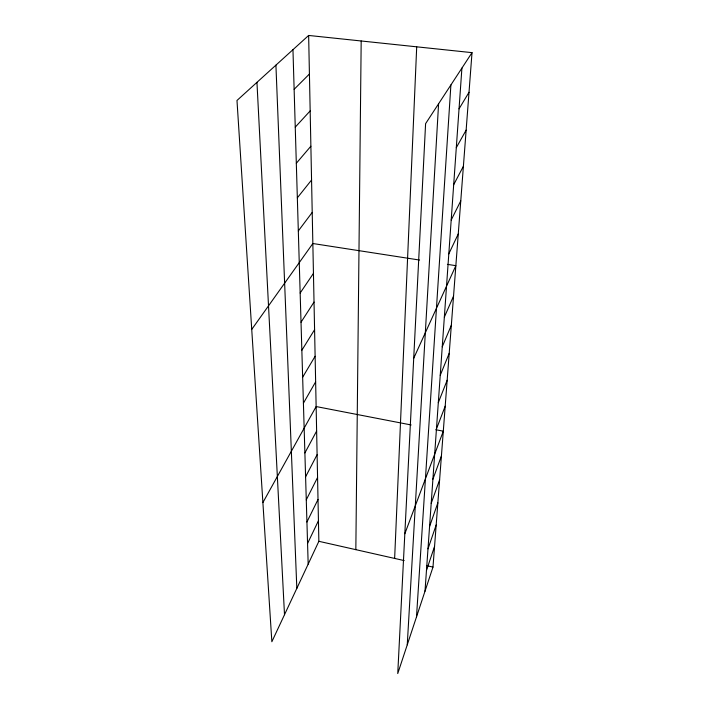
<?xml version="1.0" encoding="UTF-8"?>
<svg xmlns="http://www.w3.org/2000/svg" width="709" height="709" viewBox="0 0 709 709"><rect width="100%" height="100%" fill="white"/><g stroke="black" fill="none" stroke-linecap="round" stroke-linejoin="round"><path stroke-width="1.06" d="M355.838 549.661L361.182 40.98M394.638 558.426L416.706 46.821M407.25 644.844L438.587 103.78M416.502 616.892L450.897 84.956M425.001 591.217L461.914 68.108M472.017 52.643L425.595 123.658L397.749 673.55L432.986 567.085L472.017 52.643L308.645 35.45L236.983 100.474L271.857 641.734L318.855 541.304L308.645 35.45M426.463 570.435L434.555 546.417M427.988 548.881L436.177 525.006M429.565 526.53L437.861 502.832M431.196 503.337L439.607 479.825M432.898 479.24L441.415 455.967M404.83 533.735L443.302 431.187L435.769 429.725M436.452 428.927L445.19 406.213M438.304 402.65L447.157 380.272M440.236 375.3L449.205 353.312M442.239 346.825L451.332 325.271M444.339 317.145L453.547 296.087M413.71 358.275L455.86 265.671L447.414 264.36M448.806 253.849L458.262 233.961M307.564 543.44L318.438 520.76M306.926 522.019L318.013 499.49M451.19 220.056L460.77 200.86M306.27 499.827L317.561 477.485M305.588 476.82L317.109 454.682M453.68 184.703L463.394 166.287M304.888 452.945L316.631 431.054M262.888 502.575L316.134 406.549L411.14 424.957M456.295 147.676L466.141 130.137M303.417 403.173L315.638 381.867M302.646 377.232L315.115 356.272M459.033 108.858L469.012 92.294M301.848 350.264L314.583 329.694M301.015 322.223L314.025 302.087M300.155 293.03L313.449 273.382M251.73 329.437L312.846 243.515L419.586 260.052M298.321 230.912L312.217 212.416M297.337 197.829L311.561 180.006M296.318 163.265L310.879 146.205M295.245 127.133L310.161 110.914M294.129 89.307L309.416 74.028M318.855 541.304L404.183 560.58M426.57 565.631L432.986 567.085M256.95 82.359L284.504 614.712M275.916 65.139L296.832 588.364M292.959 49.683L308.176 564.125"/></g></svg>
